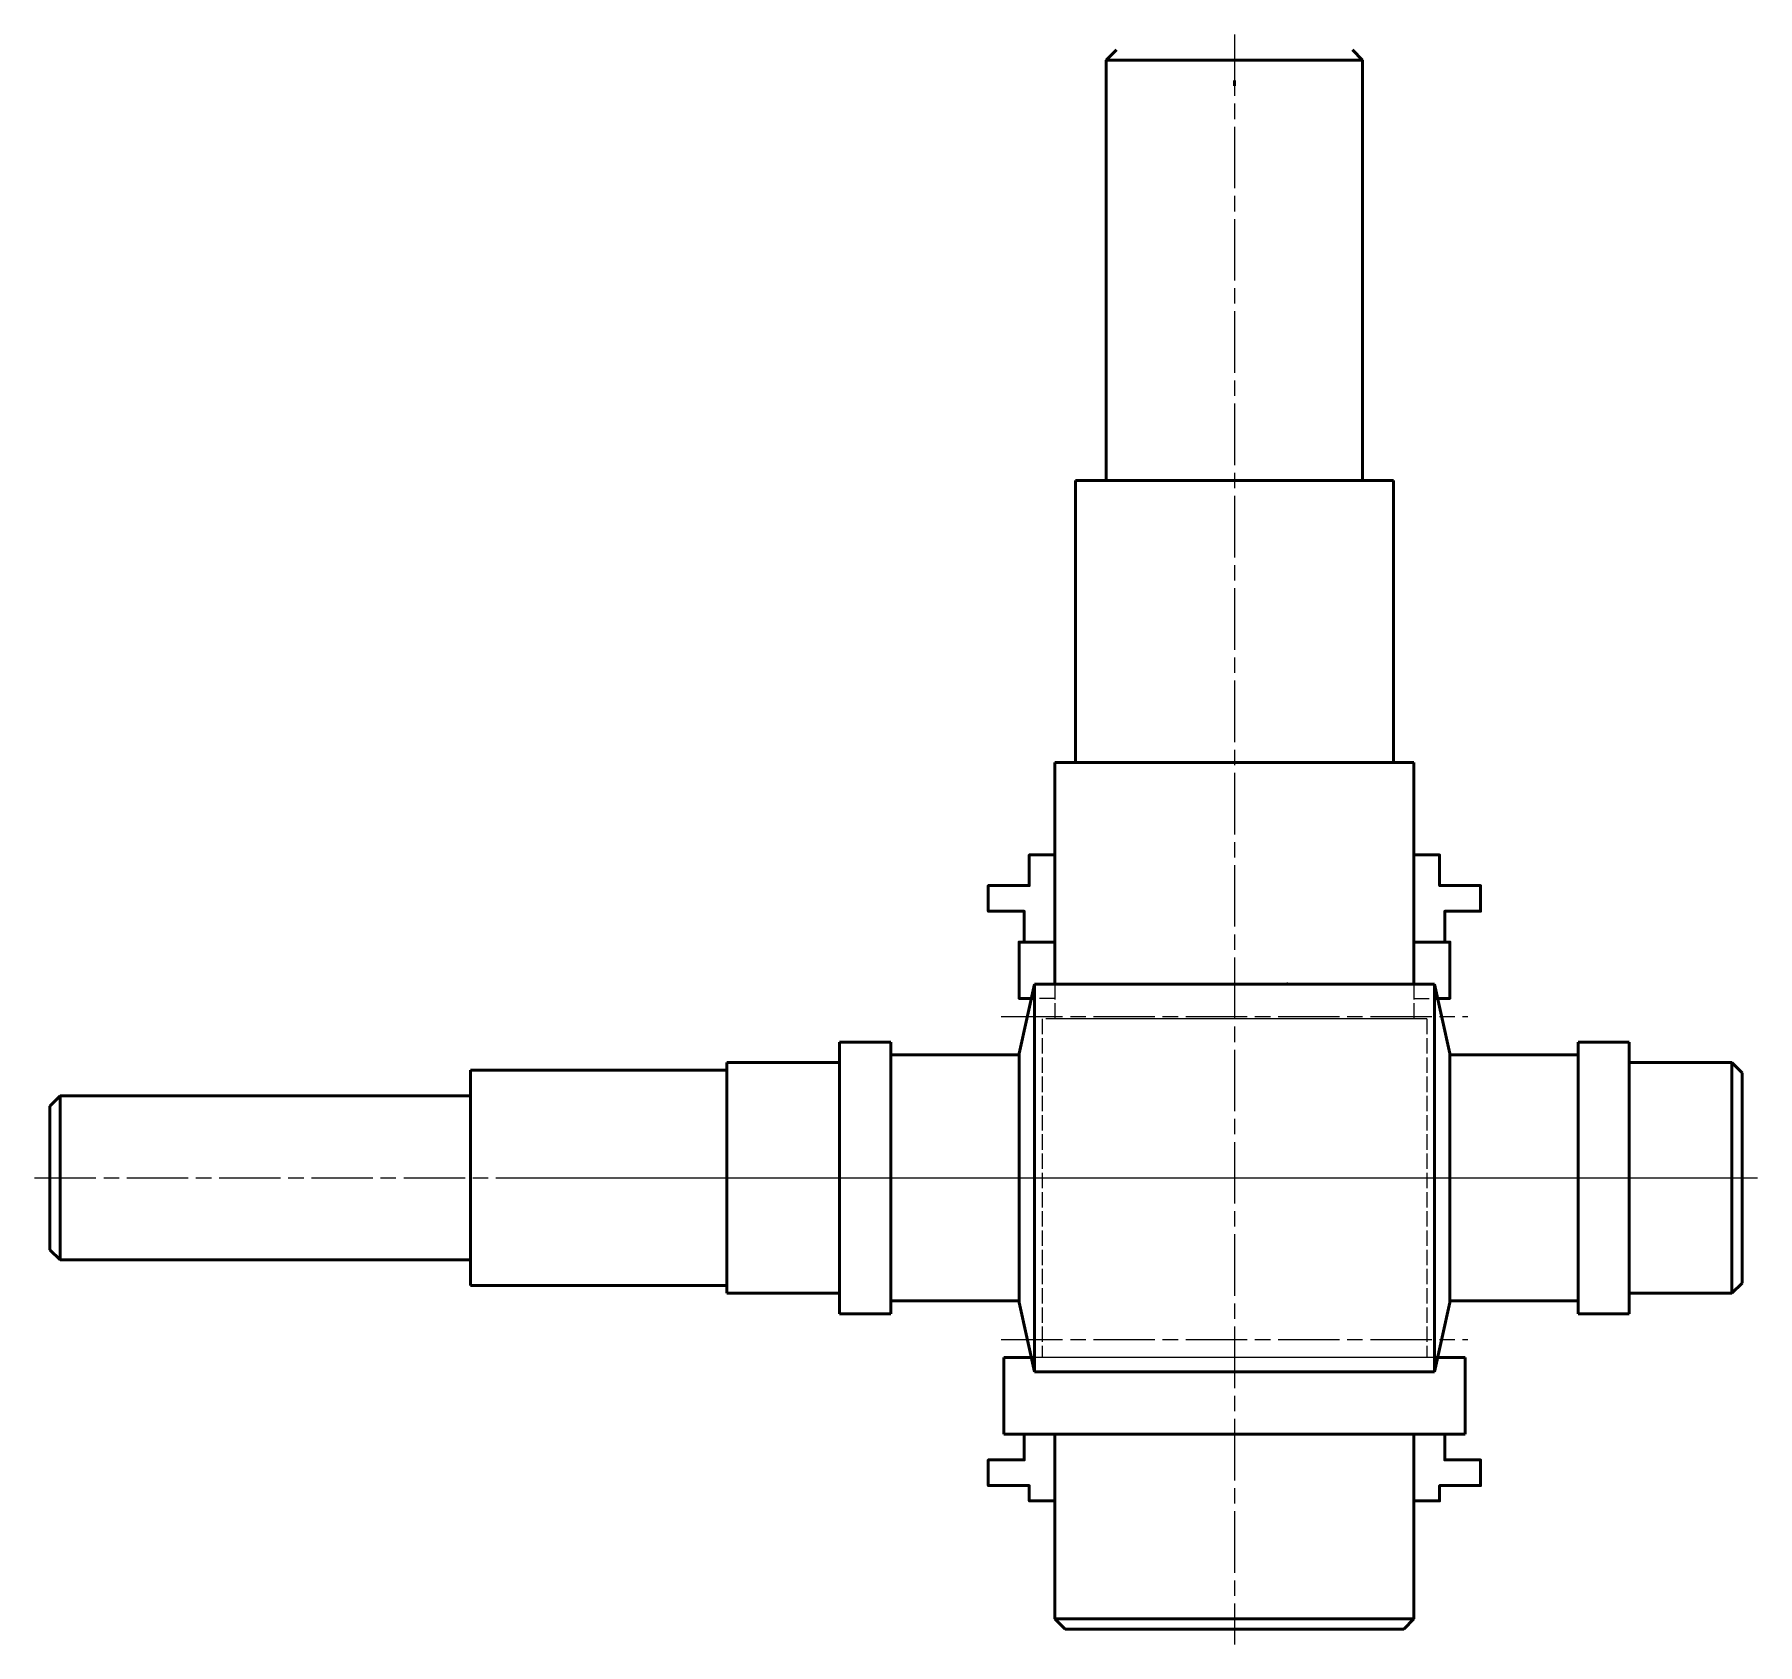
# Model space of a CAD drawing. Header units: millimetres. Extents: x 348 to 684, y 8 to 322.
import ezdxf

# ---------------------------------------------------------------- set-up
doc = ezdxf.new("R2010")
doc.units = ezdxf.units.MM
for name, pattern in [('AM_ISO02W050', [7.5, 6, -1.5]), ('AM_ISO02W050x2', [3.75, 3, -0.75]), ('AM_ISO08W050', [18, 12, -1.5, 3, -1.5]), ('AM_ISO08W050x2', [9, 6, -0.75, 1.5, -0.75])]:
    doc.linetypes.add(name, pattern=pattern)
for name, color, linetype, lineweight in [('AM_0', 7, 'Continuous', 50), ('AM_3', 6, 'AM_ISO02W050', 25), ('AM_7', 4, 'AM_ISO08W050', 25)]:
    doc.layers.add(name, color=color, linetype=linetype, lineweight=lineweight)

msp = doc.modelspace()

# ---------------------------------------------------------------- linework, layer by layer
at = {"layer": 'AM_0'}
for p, q in [((557.19, 317.23), (559.19, 319.23)), ((607.19, 317.23), (605.19, 319.23)), ((557.19, 317.23), (557.19, 235.23)), ((607.19, 317.23), (557.19, 317.23)), ((607.19, 317.23), (607.19, 235.23)), ((582.19, 313.23), (582.19, 312.23)), ((551.19, 235.23), (551.19, 180.23)), ((613.19, 235.23), (551.19, 235.23)), ((607.19, 235.23), (557.19, 235.23)), ((613.19, 235.23), (613.19, 180.23)), ((547.19, 180.23), (547.19, 137.03)), ((617.19, 180.23), (547.19, 180.23)), ((613.19, 180.23), (551.19, 180.23)), ((617.19, 180.23), (617.19, 137.03)), ((543.19, 137.03), (540.19, 123.49)), ((543.19, 137.03), (621.19, 137.03)), ((543.19, 137.03), (543.19, 61.43)), ((621.19, 137.03), (621.19, 61.43)), ((621.19, 137.03), (624.19, 123.49)), ((505.19, 125.73), (515.19, 125.73)), ((505.19, 125.73), (505.19, 72.73)), ((515.19, 125.73), (515.19, 123.23)), ((649.19, 125.73), (659.19, 125.73)), ((649.19, 125.73), (649.19, 72.73)), ((659.19, 125.73), (659.19, 72.73)), ((483.19, 121.73), (505.19, 121.73)), ((483.19, 121.73), (483.19, 76.73)), ((505.19, 121.73), (505.19, 76.73)), ((515.19, 123.23), (540.19, 123.23)), ((515.19, 123.23), (515.19, 75.23)), ((540.19, 123.49), (540.19, 123.23)), ((540.19, 123.23), (540.19, 75.23)), ((624.19, 123.49), (624.19, 123.23)), ((624.19, 123.23), (649.19, 123.23)), ((624.19, 123.23), (624.19, 75.23)), ((659.19, 121.73), (679.19, 121.73)), ((659.19, 121.73), (659.19, 76.73)), ((679.19, 121.73), (679.19, 76.73)), ((679.19, 121.73), (681.19, 119.73)), ((433.19, 120.23), (483.19, 120.23)), ((433.19, 120.23), (433.19, 78.23)), ((483.19, 120.23), (483.19, 78.23)), ((681.19, 119.73), (681.19, 78.73)), ((353.19, 115.23), (351.19, 113.23)), ((353.19, 115.23), (433.19, 115.23)), ((353.19, 115.23), (353.19, 83.23)), ((433.19, 115.23), (433.19, 83.23)), ((351.19, 113.23), (351.19, 85.23)), ((353.19, 83.23), (351.19, 85.23)), ((353.19, 83.23), (433.19, 83.23)), ((433.19, 78.23), (483.19, 78.23)), ((679.19, 76.73), (681.19, 78.73)), ((483.19, 76.73), (505.19, 76.73)), ((515.19, 75.23), (540.19, 75.23)), ((515.19, 75.23), (515.19, 72.73)), ((540.19, 75.23), (540.19, 74.96)), ((543.19, 61.43), (540.19, 74.96)), ((621.19, 61.43), (624.19, 74.96)), ((624.19, 75.23), (649.19, 75.23)), ((624.19, 75.23), (624.19, 74.96)), ((659.19, 76.73), (679.19, 76.73)), ((505.19, 72.73), (515.19, 72.73)), ((649.19, 72.73), (659.19, 72.73)), ((537.19, 64.23), (537.19, 49.23)), ((543.19, 64.23), (537.19, 64.23)), ((627.19, 64.23), (621.19, 64.23)), ((627.19, 64.23), (627.19, 49.23)), ((543.19, 61.43), (621.19, 61.43)), ((627.19, 49.23), (537.19, 49.23)), ((547.19, 49.23), (547.19, 13.23)), ((617.19, 49.23), (547.19, 49.23)), ((617.19, 49.23), (617.19, 13.23)), ((617.19, 13.23), (547.19, 13.23)), ((547.19, 13.23), (549.19, 11.23)), ((615.19, 11.23), (549.19, 11.23)), ((617.19, 13.23), (615.19, 11.23))]:
    msp.add_line(p, q, dxfattribs=at)
for points in [[(547.19, 162.23), (542.19, 162.23), (542.19, 159.23)], [(617.19, 162.23), (622.19, 162.23), (622.19, 159.23)], [(542.19, 158.23), (542.19, 156.23), (534.19, 156.23), (534.19, 151.23), (541.19, 151.23), (541.19, 145.23)], [(542.19, 159.23), (542.19, 158.23)], [(622.19, 159.23), (622.19, 158.23)], [(622.19, 158.23), (622.19, 156.23), (630.19, 156.23), (630.19, 151.23), (623.19, 151.23), (623.19, 145.23)], [(543.19, 134.23), (540.19, 134.23), (540.19, 145.23), (547.19, 145.23)], [(621.19, 134.23), (624.19, 134.23), (624.19, 145.23), (617.19, 145.23)], [(542.19, 38.23), (542.19, 39.23), (534.19, 39.23), (534.19, 44.23), (541.19, 44.23), (541.19, 49.23)], [(617.19, 49.23), (617.19, 39.23)], [(622.19, 38.23), (622.19, 39.23), (630.19, 39.23), (630.19, 44.23), (623.19, 44.23), (623.19, 49.23)], [(547.19, 36.23), (542.19, 36.23), (542.19, 38.23)], [(617.19, 36.23), (622.19, 36.23), (622.19, 38.23)]]:
    msp.add_lwpolyline(points, dxfattribs=at)
msp.add_point((592.47, 137.03), dxfattribs=at)
at = {"layer": 'AM_3', "linetype": 'AM_ISO02W050x2'}
for p, q in [((547.19, 137.03), (547.19, 130.23)), ((617.19, 137.03), (617.19, 130.23)), ((547.19, 134.23), (543.19, 134.23)), ((617.19, 134.23), (621.19, 134.23)), ((544.69, 130.23), (544.69, 64.23)), ((619.69, 130.23), (544.69, 130.23)), ((617.19, 130.23), (547.19, 130.23)), ((619.69, 130.23), (619.69, 64.23)), ((621.19, 64.23), (543.19, 64.23)), ((619.69, 64.23), (544.69, 64.23))]:
    msp.add_line(p, q, dxfattribs=at)
msp.add_point((582.19, 99.23), dxfattribs=at)
at = {"layer": 'AM_7'}
for p, q in [((582.19, 322.23), (582.19, 8.23)), ((536.69, 130.73), (627.69, 130.73)), ((348.19, 99.23), (684.19, 99.23)), ((450.13, 99.23), (486.08, 99.23)), ((485.14, 99.23), (678.27, 99.23)), ((498.85, 99.23), (505.97, 99.23)), ((514.56, 99.23), (518.69, 99.23)), ((529.49, 99.23), (551.84, 99.23)), ((566.05, 99.23), (594.39, 99.23)), ((608.1, 99.23), (684.19, 99.23)), ((536.69, 67.73), (627.69, 67.73))]:
    msp.add_line(p, q, dxfattribs=at)
at = {"layer": 'AM_7', "linetype": 'AM_ISO08W050x2'}
msp.add_line((616.69, 99.23), (629.83, 99.23), dxfattribs=at)

doc.saveas('drawing.dxf')
